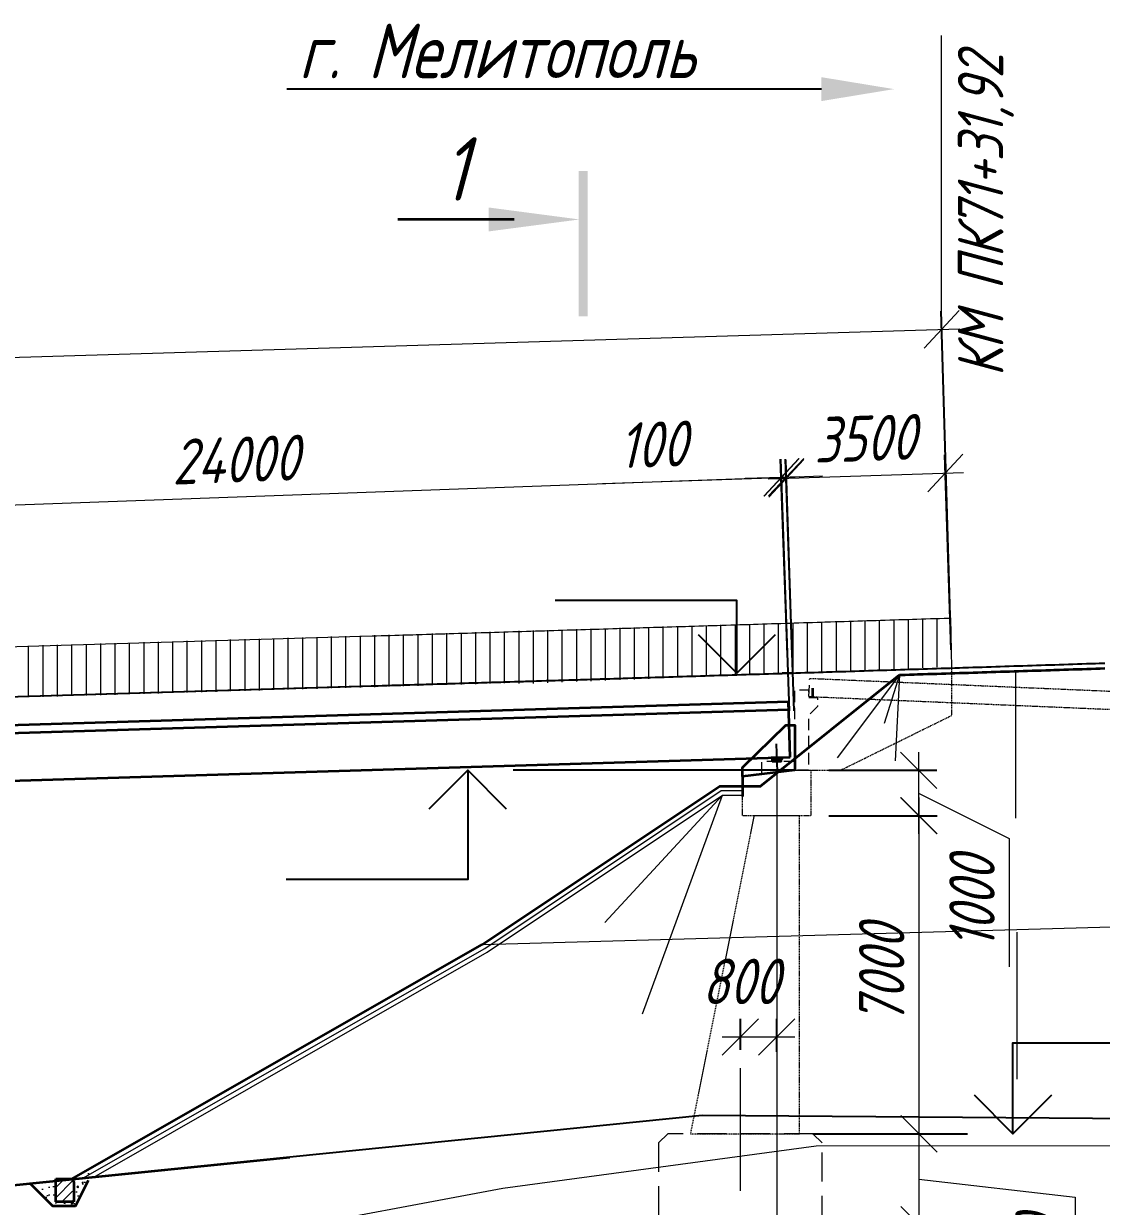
# Model space of a CAD drawing. Header units: millimetres. Extents: x 6546658 to 12951752, y -1354198 to 1102852.
# Drawn here: x 6909734 to 6933458, y 10844 to 36871 of the extents above; entities that cross this region are included whole.
import ezdxf
from ezdxf import colors
from ezdxf.entities.mleader import LeaderData, LeaderLine
from ezdxf.enums import TextEntityAlignment as Align
from ezdxf.math import Vec2, Vec3

# ---------------------------------------------------------------- set-up
doc = ezdxf.new("R2018")
doc.units = ezdxf.units.MM
for name, pattern in [('DASHED', [0.75, 0.5, -0.25]), ('осевая', [50.8, 31.75, -6.35, 6.35, -6.35]), ('штриховая', [19.05, 12.7, -6.35])]:
    doc.linetypes.add(name, pattern=pattern)
doc.layers.get('Defpoints').update_dxf_attribs({"color": 254, "lineweight": 0})
for name, color, linetype, lineweight in [('04_Невидимые', 3, 'Continuous', 13), ('1-Бетон', 114, 'Continuous', 35), ('1-Примечания', 4, 'Continuous', 25), ('1-Размеры', 1, 'Continuous', 25), ('1-Текст_3', 250, 'Continuous', 25), ('1-Штриховка', 8, 'Continuous', 9), ('ИС 6. Штриховка', 8, 'Continuous', 5), ('ИС_TXT', 4, 'Continuous', 18), ('ИС_TXT_ЗГЛ', 1, 'Continuous', 35), ('ИС_АРМ', 1, 'Continuous', 35), ('ИС_МВН', 3, 'Continuous', 18), ('ИС_Невидимая', 4, 'штриховая', 18), ('ИС_Основная', 7, 'Continuous', 35), ('ИС_Ось', 1, 'осевая', 18), ('ИС_ПС_Med', 7, 'Continuous', 35), ('ИС_Размер', 3, 'Continuous', 18), ('ИС_Тонкая', 3, 'Continuous', 18)]:
    doc.layers.add(name, color=color, linetype=linetype, lineweight=lineweight)
doc.layers.add('Красный профиль', color=1, linetype='Continuous')
doc.layers.add('Черный профиль', color=3, linetype='Continuous')
doc.styles.add('0', font='isocpeur.ttf', dxfattribs={"width": 0.8, "oblique": 15})
doc.styles.add('ISOCPEUR', font='isocpeur.ttf', dxfattribs={"width": 0.8, "oblique": 15})
doc.styles.get("Standard").update_dxf_attribs({"font": 'arial.ttf'})
doc.dimstyles.new('М400нов', dxfattribs={"dimscale": 400, "dimtxt": 2.5, "dimasz": 2, "dimexe": 1, "dimexo": 1, "dimgap": 0.8, "dimtad": 1, "dimdec": 0, "dimzin": 0, "dimdsep": 46, "dimtxsty": '0', "dimblk": 'OBLIQUE', "dimcen": 0.09, "dimdle": 1, "dimclrd": 256, "dimclre": 256, "dimclrt": 256, "dimadec": 4, "dimazin": 0, "dimtfac": 1, "dimtdec": 0, "dimtmove": 1, "dimatfit": 2, "dimfxl": 1, "dimtolj": 1, "dimtzin": 0, "dimlwd": -1, "dimarcsym": 0})

# ---------------------------------------------------------------- blocks, each defined once
blk = doc.blocks.new('_Oblique')
at = {"color": 0, "linetype": 'ByBlock', "lineweight": -2}
blk.add_line((-0.5, -0.5), (0.5, 0.5), dxfattribs=at)
blk = doc.blocks.new('*D300')
at = {"layer": 'Defpoints', "color": 0, "linetype": 'Continuous', "transparency": 16777216}
for p in [(6929942, 30143), (6930166, 22692), (6775855, 18046)]:
    blk.add_point(p, dxfattribs=at)
at = {"layer": 'ИС_Размер', "lineweight": -2, "transparency": 16777216}
for p, q in [((6930154, 23092), (6929930, 30543)), ((6775843, 18446), (6775619, 25898))]:
    blk.add_line(p, q, dxfattribs=at)
at = {"layer": 'ИС_Размер', "transparency": 16777216}
blk.add_line((6775231, 25486), (6930342, 30155), dxfattribs=at)
at = {"layer": 'ИС_Размер', "linetype": 'Continuous', "transparency": 16777216, "xscale": 800, "yscale": 800, "zscale": 800}
for p, rotation in [((6929942, 30143), 1.724269677828699), ((6775631, 25498), 181.7242696778287)]:
    blk.add_blockref('_Oblique', p, dxfattribs=dict(at, rotation=rotation))
at = {"layer": 'ИС_Размер', "linetype": 'Continuous', "transparency": 16777216, "insert": (6852762, 28640), "char_height": 1000, "attachment_point": 5, "rotation": 1.7243, "style": '0'}
blk.add_mtext('\\A1;154400', dxfattribs=at)
blk = doc.blocks.new('*U15')
blk.add_lwpolyline([(0, 0), (0, 200)])
at = {"layer": 'Defpoints'}
for points in [[(-9, 0), (-9, 200)], [(-8, 0), (-8, 200)], [(8, 0), (8, 200)], [(9, 0), (9, 200)]]:
    blk.add_lwpolyline(points, dxfattribs=at)
blk = doc.blocks.new('б24 1.23')
at = {"layer": '1-Бетон', "linetype": 'Continuous'}
for points in [[(0, 0), (6, 1230)], [(5, 1050), (24005, 940)], [(6, 1230), (24005, 1120)], [(24000, -110), (24005, 1120)], [(0, 0), (24000, -110)]]:
    blk.add_lwpolyline(points, dxfattribs=at)
at = {"layer": 'Красный профиль', "linetype": 'Continuous'}
for points in [[(301, 306), (299, -309)], [(23701, 199), (23698, -416)]]:
    blk.add_lwpolyline(points, dxfattribs=at)
blk = doc.blocks.new('*D305')
at = {"layer": 'Defpoints', "color": 0, "linetype": 'Continuous', "transparency": 16777216}
for p in [(6926411, 26888), (6926566, 22574), (6902582, 21710)]:
    blk.add_point(p, dxfattribs=at)
at = {"layer": 'ИС_Размер', "lineweight": -2, "transparency": 16777216}
for p, q in [((6926552, 22974), (6926396, 27288)), ((6902567, 22110), (6902412, 26423))]:
    blk.add_line(p, q, dxfattribs=at)
at = {"layer": 'ИС_Размер', "transparency": 16777216}
blk.add_line((6902026, 26009), (6926810, 26902), dxfattribs=at)
at = {"layer": 'ИС_Размер', "linetype": 'Continuous', "transparency": 16777216, "xscale": 800, "yscale": 800, "zscale": 800}
for p, rotation in [((6926411, 26888), 2.064041569416751), ((6902426, 26024), 182.0640415694167)]:
    blk.add_blockref('_Oblique', p, dxfattribs=dict(at, rotation=rotation))
at = {"layer": 'ИС_Размер', "linetype": 'Continuous', "transparency": 16777216, "insert": (6914389, 27275), "char_height": 1000, "attachment_point": 5, "rotation": 2.064, "style": '0'}
blk.add_mtext('\\A1;24000', dxfattribs=at)
blk = doc.blocks.new('*D313')
at = {"layer": 'Defpoints', "color": 0, "linetype": 'Continuous', "transparency": 16777216}
for p in [(6926519, 26890), (6926610, 21345), (6926710, 21349)]:
    blk.add_point(p, dxfattribs=at)
at = {"layer": 'ИС_Размер', "lineweight": -2, "transparency": 16777216}
for p, q in [((6926596, 21745), (6926405, 27286)), ((6926697, 21749), (6926505, 27290))]:
    blk.add_line(p, q, dxfattribs=at)
at = {"layer": 'ИС_Размер', "transparency": 16777216}
for p, q in [((6922473, 26750), (6926419, 26886)), ((6926419, 26886), (6925619, 26859)), ((6926419, 26886), (6926519, 26890)), ((6926419, 26886), (6926519, 26890)), ((6926519, 26890), (6927318, 26917))]:
    blk.add_line(p, q, dxfattribs=at)
at = {"layer": 'ИС_Размер', "linetype": 'Continuous', "transparency": 16777216, "xscale": 800, "yscale": 800, "zscale": 800}
for p, rotation in [((6926419, 26886), 1.981356038517337), ((6926519, 26890), 181.9813560385173)]:
    blk.add_blockref('_Oblique', p, dxfattribs=dict(at, rotation=rotation))
at = {"layer": 'ИС_Размер', "linetype": 'Continuous', "transparency": 16777216, "insert": (6923578, 27609), "char_height": 1000, "attachment_point": 5, "rotation": 1.9814, "style": '0'}
blk.add_mtext('\\A1;100', dxfattribs=at)
blk = doc.blocks.new('*D314')
at = {"layer": 'Defpoints', "color": 0, "linetype": 'Continuous', "transparency": 16777216}
for p in [(6930023, 26983), (6930166, 22692), (6926668, 22575)]:
    blk.add_point(p, dxfattribs=at)
at = {"layer": 'ИС_Размер', "lineweight": -2, "transparency": 16777216}
for p, q in [((6930153, 23092), (6930009, 27382)), ((6926655, 22975), (6926511, 27265))]:
    blk.add_line(p, q, dxfattribs=at)
at = {"layer": 'ИС_Размер', "transparency": 16777216}
blk.add_line((6926125, 26852), (6930423, 26996), dxfattribs=at)
at = {"layer": 'ИС_Размер', "linetype": 'Continuous', "transparency": 16777216, "xscale": 800, "yscale": 800, "zscale": 800}
for p, rotation in [((6930023, 26983), 1.913654337365663), ((6926525, 26866), 181.9136543373657)]:
    blk.add_blockref('_Oblique', p, dxfattribs=dict(at, rotation=rotation))
at = {"layer": 'ИС_Размер', "linetype": 'Continuous', "transparency": 16777216, "insert": (6928246, 27744), "char_height": 1000, "attachment_point": 5, "rotation": 1.9137, "style": '0'}
blk.add_mtext('\\A1;3500', dxfattribs=at)
blk = doc.blocks.new('*D321')
at = {"layer": 'Defpoints', "color": 0, "linetype": 'Continuous', "transparency": 16777216}
for p in [(6927061, 19440), (6927110, 12440), (6929442, 12440)]:
    blk.add_point(p, dxfattribs=at)
at = {"layer": 'ИС_Размер', "transparency": 16777216}
blk.add_line((6929442, 19840), (6929442, 12040), dxfattribs=at)
at = {"layer": 'ИС_Размер', "lineweight": -2, "transparency": 16777216}
for p, q in [((6927461, 19440), (6929842, 19440)), ((6927510, 12440), (6929842, 12440))]:
    blk.add_line(p, q, dxfattribs=at)
at = {"layer": 'ИС_Размер', "linetype": 'Continuous', "transparency": 16777216, "xscale": 800, "yscale": 800, "zscale": 800}
for p, rotation in [((6929442, 19440), 90), ((6929442, 12440), 270)]:
    blk.add_blockref('_Oblique', p, dxfattribs=dict(at, rotation=rotation))
at = {"layer": 'ИС_Размер', "linetype": 'Continuous', "transparency": 16777216, "insert": (6928622, 15940), "char_height": 1000, "attachment_point": 5, "rotation": 90, "style": '0'}
blk.add_mtext('\\A1;7000', dxfattribs=at)
blk = doc.blocks.new('*D322')
at = {"layer": 'Defpoints', "color": 0, "linetype": 'Continuous', "transparency": 16777216}
for p in [(6927110, 12440), (6927310, 10440), (6929442, 10440)]:
    blk.add_point(p, dxfattribs=at)
at = {"layer": 'ИС_Размер', "transparency": 16777216}
for p, q in [((6929442, 12840), (6929442, 10040)), ((6929442, 11440), (6932879, 11046)), ((6932879, 11046), (6932879, 8058))]:
    blk.add_line(p, q, dxfattribs=at)
at = {"layer": 'ИС_Размер', "lineweight": -2, "transparency": 16777216}
for p, q in [((6927510, 12440), (6929842, 12440)), ((6927710, 10440), (6929842, 10440))]:
    blk.add_line(p, q, dxfattribs=at)
at = {"layer": 'ИС_Размер', "linetype": 'Continuous', "transparency": 16777216, "xscale": 800, "yscale": 800, "zscale": 800}
for p, rotation in [((6929442, 12440), 90), ((6929442, 10440), 270)]:
    blk.add_blockref('_Oblique', p, dxfattribs=dict(at, rotation=rotation))
at = {"layer": 'ИС_Размер', "linetype": 'Continuous', "transparency": 16777216, "insert": (6932059, 9552), "char_height": 1000, "attachment_point": 5, "rotation": 90, "style": '0'}
blk.add_mtext('\\A1;2000', dxfattribs=at)
blk = doc.blocks.new('*D323')
at = {"layer": 'Defpoints', "color": 0, "linetype": 'Continuous', "transparency": 16777216}
for p in [(6926311, 14574), (6925511, 13887), (6926311, 13845)]:
    blk.add_point(p, dxfattribs=at)
at = {"layer": 'ИС_Размер', "lineweight": -2, "transparency": 16777216}
for p, q in [((6925511, 14287), (6925511, 14974)), ((6926311, 14245), (6926311, 14974))]:
    blk.add_line(p, q, dxfattribs=at)
at = {"layer": 'ИС_Размер', "transparency": 16777216}
blk.add_line((6925111, 14574), (6926711, 14574), dxfattribs=at)
at = {"layer": 'ИС_Размер', "linetype": 'Continuous', "transparency": 16777216, "xscale": 800, "yscale": 800, "zscale": 800, "rotation": 180}
blk.add_blockref('_Oblique', (6925511, 14574), dxfattribs=at)
at = {"layer": 'ИС_Размер', "linetype": 'Continuous', "transparency": 16777216, "xscale": 800, "yscale": 800, "zscale": 800}
blk.add_blockref('_Oblique', (6926311, 14574), dxfattribs=at)
at = {"layer": 'ИС_Размер', "linetype": 'Continuous', "transparency": 16777216, "insert": (6925511, 15794), "char_height": 1000, "attachment_point": 5, "style": '0'}
blk.add_mtext('\\A1;800', dxfattribs=at)
blk = doc.blocks.new('*U219')
at = {"layer": '1-Примечания', "linetype": 'Continuous'}
blk.add_line((0, 0), (8.5, 0), dxfattribs=at)
for points in [[(11, 0), (11, 5), (21, 5)], [(13.121, 2.121), (11, 0), (8.879, 2.121)]]:
    blk.add_lwpolyline(points, dxfattribs=at)
at = {"layer": '1-Текст_3', "lineweight": 30, "oblique": 15, "width": 0.8, "flags": 104}
blk.add_attdef('ВЫСОТА', text='', height=3, dxfattribs=at).set_placement((-0.756, 10.167), align=Align.MIDDLE_CENTER)
at = {"layer": '1-Текст_3', "lineweight": 30, "width": 0.8, "flags": 104}
blk.add_attdef('ПРИМЕЧАНИЕ', text='', height=3, dxfattribs=at).set_placement((16, 4.25), align=Align.TOP_CENTER)
blk = doc.blocks.new('*U208')
at = {"layer": '1-Примечания', "linetype": 'Continuous'}
blk.add_line((0, 0), (0.5, 0), dxfattribs=at)
for points in [[(3, 0), (3, 4), (13, 4)], [(5.121, 2.121), (3, 0), (0.879, 2.121)]]:
    blk.add_lwpolyline(points, dxfattribs=at)
at = {"layer": '1-Текст_3', "lineweight": 30, "oblique": 15, "width": 0.8, "flags": 104}
blk.add_attdef('ВЫСОТА', text='', height=3, dxfattribs=at).set_placement((-8.756, 9.167), align=Align.MIDDLE_CENTER)
at = {"layer": '1-Текст_3', "lineweight": 30, "width": 0.8, "flags": 104}
blk.add_attdef('ПРИМЕЧАНИЕ', text='', height=3, dxfattribs=at).set_placement((8, 3.25), align=Align.TOP_CENTER)
blk = doc.blocks.new('*U206')
at = {"layer": '1-Примечания', "linetype": 'Continuous'}
blk.add_line((0, 0), (-15.5, 0), dxfattribs=at)
for points in [[(-18, 0), (-18, -6), (-28, -6)], [(-20.121, -2.121), (-18, 0), (-15.879, -2.121)]]:
    blk.add_lwpolyline(points, dxfattribs=at)
at = {"layer": '1-Текст_3', "lineweight": 30, "oblique": 15, "width": 0.8, "flags": 104}
blk.add_attdef('ВЫСОТА', text='', height=3, dxfattribs=at).set_placement((-6.244, -0.833), align=Align.MIDDLE_CENTER)
at = {"layer": '1-Текст_3', "lineweight": 30, "width": 0.8, "flags": 104}
blk.add_attdef('ПРИМЕЧАНИЕ', text='', height=3, dxfattribs=at).set_placement((-23, -6.75), align=Align.TOP_CENTER)
blk = doc.blocks.new('*D360')
at = {"layer": 'Defpoints', "color": 0, "linetype": 'Continuous', "transparency": 16777216}
for p in [(6927060, 20440), (6927060, 19440), (6929436, 19440)]:
    blk.add_point(p, dxfattribs=at)
at = {"layer": 'ИС_Размер', "transparency": 16777216}
for p, q in [((6929436, 20840), (6929436, 19040)), ((6929436, 19940), (6931430, 18940)), ((6931430, 18940), (6931430, 16112))]:
    blk.add_line(p, q, dxfattribs=at)
at = {"layer": 'ИС_Размер', "lineweight": -2, "transparency": 16777216}
for p, q in [((6927460, 20440), (6929836, 20440)), ((6927460, 19440), (6929836, 19440))]:
    blk.add_line(p, q, dxfattribs=at)
at = {"layer": 'ИС_Размер', "linetype": 'Continuous', "transparency": 16777216, "xscale": 800, "yscale": 800, "zscale": 800}
for p, rotation in [((6929436, 20440), 90), ((6929436, 19440), 270)]:
    blk.add_blockref('_Oblique', p, dxfattribs=dict(at, rotation=rotation))
at = {"layer": 'ИС_Размер', "linetype": 'Continuous', "transparency": 16777216, "insert": (6930610, 17526), "char_height": 1000, "attachment_point": 5, "rotation": 90, "style": '0'}
blk.add_mtext('\\A1;1000', dxfattribs=at)
blk = doc.blocks.new('*U205')
blk.add_line((-3.8, 74.628), (-10.2, 74.628))
for points in [[(0.25, 77.294), (-0.25, 77.294), (0.25, 69.294), (-0.25, 69.294)], [(-5.2, 75.286), (-0.2, 74.628), (-5.2, 74.628), (-5.2, 73.97)]]:
    blk.add_solid(points)
at = {"style": '0', "oblique": 15, "width": 0.8}
for tag, p in [('ВЕРХ', (-7.064, 77.405)), ('НИЗ', (-6.996, -43.546))]:
    blk.add_attdef(tag, text='', height=3.5, dxfattribs=at).set_placement(p, align=Align.MIDDLE_CENTER)
blk = doc.blocks.new('*D331')
at = {"layer": 'Defpoints', "color": 0, "linetype": 'Continuous', "transparency": 16777216}
for p in [(6924210, 10940), (6926812, 10940), (6924210, 7779)]:
    blk.add_point(p, dxfattribs=at)
at = {"layer": 'ИС_Размер', "lineweight": -2, "transparency": 16777216}
for p, q in [((6924210, 10540), (6924210, 7379)), ((6926812, 10540), (6926812, 7379))]:
    blk.add_line(p, q, dxfattribs=at)
at = {"layer": 'ИС_Размер', "transparency": 16777216}
blk.add_line((6927212, 7779), (6923810, 7779), dxfattribs=at)
at = {"layer": 'ИС_Размер', "linetype": 'Continuous', "transparency": 16777216, "xscale": 800, "yscale": 800, "zscale": 800, "rotation": 180}
blk.add_blockref('_Oblique', (6924210, 7779), dxfattribs=at)
at = {"layer": 'ИС_Размер', "linetype": 'Continuous', "transparency": 16777216, "xscale": 800, "yscale": 800, "zscale": 800}
blk.add_blockref('_Oblique', (6926812, 7779), dxfattribs=at)
at = {"layer": 'ИС_Размер', "linetype": 'Continuous', "transparency": 16777216, "insert": (6925511, 8599), "char_height": 1000, "attachment_point": 5, "style": '0'}
blk.add_mtext('\\A1;2х1300', dxfattribs=at)
blk = doc.blocks.new('*D365')
at = {"layer": 'Defpoints', "color": 0, "linetype": 'Continuous', "transparency": 16777216}
for p in [(6924210, 10940), (6923711, 10440), (6923711, 7780)]:
    blk.add_point(p, dxfattribs=at)
at = {"layer": 'ИС_Размер', "lineweight": -2, "transparency": 16777216}
for p, q in [((6924210, 10540), (6924210, 7380)), ((6923711, 10040), (6923711, 7380))]:
    blk.add_line(p, q, dxfattribs=at)
at = {"layer": 'ИС_Размер', "transparency": 16777216}
for p, q in [((6919581, 7780), (6923711, 7780)), ((6923711, 7780), (6922911, 7780)), ((6924210, 7780), (6923711, 7780)), ((6924210, 7780), (6923711, 7780)), ((6924210, 7780), (6925010, 7780))]:
    blk.add_line(p, q, dxfattribs=at)
at = {"layer": 'ИС_Размер', "linetype": 'Continuous', "transparency": 16777216, "xscale": 800, "yscale": 800, "zscale": 800}
blk.add_blockref('_Oblique', (6923711, 7780), dxfattribs=at)
at = {"layer": 'ИС_Размер', "linetype": 'Continuous', "transparency": 16777216, "xscale": 800, "yscale": 800, "zscale": 800, "rotation": 180}
blk.add_blockref('_Oblique', (6924210, 7780), dxfattribs=at)
at = {"layer": 'ИС_Размер', "linetype": 'Continuous', "transparency": 16777216, "insert": (6920795, 8600), "char_height": 1000, "attachment_point": 5, "style": '0'}
blk.add_mtext('\\A1;500', dxfattribs=at)
blk = doc.blocks.new('кун')
at = {"linetype": 'Continuous'}
for p, q in [((8113, 2457), (26262, 4300)), ((26262, 4300), (44410, 4163)), ((28773, 3624), (43861, 3648)), ((21871, 2691), (28773, 3624)), ((1500, -1100), (21871, 2691))]:
    blk.add_line(p, q, dxfattribs=at)
blk = doc.blocks.new('*U233')
at = {"layer": '1-Примечания', "linetype": 'Continuous'}
blk.add_line((0, 0), (-2.5, 0), dxfattribs=at)
for points in [[(0, 0), (0, 6), (10, 6)], [(2.121, 2.121), (0, 0), (-2.121, 2.121)]]:
    blk.add_lwpolyline(points, dxfattribs=at)
at = {"layer": '1-Текст_3', "lineweight": 30, "oblique": 15, "width": 0.8, "flags": 104}
blk.add_attdef('ВЫСОТА', text='', height=3, dxfattribs=at).set_placement((-11.756, 11.167), align=Align.MIDDLE_CENTER)
at = {"layer": '1-Текст_3', "lineweight": 30, "width": 0.8, "flags": 104}
blk.add_attdef('ПРИМЕЧАНИЕ', text='', height=3, dxfattribs=at).set_placement((5, 5.25), align=Align.TOP_CENTER)

msp = doc.modelspace()

# ---------------------------------------------------------------- hatches: boundary and pattern name
at = {"layer": '1-Штриховка'}
h = msp.add_hatch(dxfattribs=at)
h.set_pattern_fill('AR-CONC', color=256, scale=2, style=0)
h.set_pattern_definition([(50, (6873102.57, -63625.98), (364.3693, -31.8782), [38.1, -419.1]), (355, (6873102.57, -63626), (-70.4857, 382.1133), [30.48, -335.28]), (100.451, (6873132.94, -63628.64), (293.885, 350.2334), [32.38, -356.18]), (46.1842, (6873102.57, -63524.4), (542.158, -84.0847), [57.15, -628.65]), (96.6356, (6873147.75, -63531.4), (474.8085, 494.851), [48.57, -534.27]), (351.184, (6873102.6, -63524.4), (474.8092, 494.8502), [45.72, -502.92]), (21, (6873153.37, -63549.78), (303.2298, -204.531), [38.1, -419.1]), (326, (6873153.37, -63549.8), (123.604, 368.376), [30.48, -335.28]), (71.4514, (6873178.64, -63566.83), (426.833, 163.8457), [32.38, -356.18]), (37.5, (6873102.57, -63625.98), (6.1772, 169.11008), [0, -331.216, 0, -340.36, 0, -336.55]), (7.5, (6873102.57, -63625.98), (133.63933, 200.36115), [0, -194.056, 0, -323.596, 0, -128.27]), (327.5, (6872989.29, -63625.98), (271.1812, -11.45749), [0, -127, 0, -396.24, 0, -525.78]), (317.5, (6872938.5, -63625.98), (296.25836, 50.853), [0, -165.1, 0, -263.144, 0, -373.38])])
h.paths.add_polyline_path([(6910874.5, 11490.4), (6910800, 11446.6), (6910490.8, 11446.6)], flags=17)
h.paths.add_polyline_path([(6910440.5, 11326.8), (6910033.1, 11191), (6910375.4, 10848.8), (6910875.4, 10848.8), (6911264.6, 11627.1), (6910840.5, 11377.7), (6910840.5, 10946.6), (6910440.5, 10946.6)])
at = {"layer": 'ИС 6. Штриховка'}
h = msp.add_hatch(dxfattribs=at)
h.set_pattern_fill('ANSI35', color=256, scale=50)
h.set_pattern_definition([(45, (6317215.62, -210856.86), (-224.5064, 224.5064), []), (45, (6317440.13, -210856.86), (-224.5064, 224.5064), [396.875, -79.375, 0, -79.375])])
h.paths.add_polyline_path([(6910440.5, 11446.6), (6910800, 11446.6), (6910840.5, 11377.7), (6910840.5, 10946.6), (6910440.5, 10946.6)])
at = {"layer": 'ИС_Тонкая'}
h = msp.add_hatch(dxfattribs=at)
h.set_pattern_fill('ANSI31', color=256, scale=100, angle=45)
h.set_pattern_definition([(90, (-4328068.45, 93533.4), (-317.5, 0), [])])
h.paths.add_polyline_path([(6920579.3, 22365.3), (6920680, 22342.3), (6920780, 22346.3), (6920879.9, 22350.3), (6920979.9, 22354.2), (6921079.8, 22358.2), (6921179.8, 22362.2), (6921279.7, 22366.1), (6921379.7, 22370.1), (6921479.6, 22374.1), (6921579.6, 22378.1), (6921679.5, 22382), (6921779.4, 22386), (6921879.4, 22390), (6921979.3, 22393.9), (6922079.3, 22397.9), (6922179.2, 22401.9), (6922279.2, 22405.9), (6922379.1, 22409.8), (6922479.1, 22413.8), (6922579, 22417.8), (6922679, 22421.8), (6922778.9, 22425.7), (6922878.9, 22429.7), (6922978.8, 22433.7), (6923078.8, 22437.7), (6923178.7, 22441.7), (6923278.7, 22445.6), (6923378.6, 22449.6), (6923478.6, 22453.6), (6923578.5, 22457.6), (6923678.5, 22461.6), (6923778.4, 22465.6), (6923878.4, 22469.5), (6923978.3, 22473.5), (6924078.3, 22477.5), (6924178.2, 22481.5), (6924278.2, 22485.5), (6924378.1, 22489.5), (6924478.1, 22493.5), (6924578, 22497.4), (6924678, 22501.4), (6924686.7, 22501.8), (6924777.9, 22505.4), (6924877.9, 22509.4), (6924977.8, 22513.4), (6925077.8, 22517.4), (6925177.7, 22521.4), (6925277.7, 22525.4), (6925377.6, 22529.4), (6925477.6, 22533.4), (6925577.5, 22537.4), (6925677.5, 22541.3), (6925777.4, 22545.3), (6925877.4, 22549.3), (6925977.3, 22553.3), (6926077.3, 22557.3), (6926177.2, 22561.3), (6926277.2, 22565.3), (6926377.1, 22569.3), (6926477.1, 22573.3), (6926577, 22577.3), (6926677, 22581.3), (6926776.9, 22585.3), (6926876.9, 22589.3), (6926976.8, 22593.3), (6927076.7, 22597.3), (6927176.7, 22601.3), (6927276.6, 22605.3), (6927376.6, 22609.3), (6927476.5, 22613.4), (6927576.5, 22617.4), (6927676.4, 22621.4), (6927776.4, 22625.4), (6927876.3, 22629.4), (6927976.3, 22633.4), (6928076.2, 22637.4), (6928176.2, 22641.4), (6928276.1, 22645.4), (6928376.1, 22649.4), (6928476, 22653.4), (6928576, 22657.4), (6928675.9, 22661.5), (6928775.9, 22665.5), (6928875.8, 22669.5), (6928975.8, 22673.5), (6929075.7, 22677.5), (6929175.7, 22681.5), (6929275.6, 22685.5), (6929375.6, 22689.6), (6929475.5, 22693.6), (6929575.5, 22697.6), (6929675.4, 22701.6), (6929775.4, 22705.6), (6929875.3, 22709.7), (6929975.3, 22713.7), (6930149.9, 22691.2), (6930166, 22691.7), (6930165, 22749.9), (6930161.3, 22970), (6930147.2, 23791.7), (6775822, 19150), (6775854.2, 18077.4)])

# ---------------------------------------------------------------- linework, layer by layer
at = {"color": 1}
msp.add_lwpolyline([(6902568.7, 21851.9), (6926607.7, 22579.2)], dxfattribs=at)
at = {"layer": '04_Невидимые', "color": 4, "linetype": 'DASHED', "ltscale": 50, "flags": 128}
for points in [[(6926710.5, 20439.9), (6927710.5, 20439.9), (6930166.1, 21649.2), (6930166.1, 22691.7)], [(6927037.5, 22463.2), (6935020.5, 22123.9)], [(6927020.5, 22063.6), (6935003.5, 21724.3)], [(6925810.6, 19435.3), (6924410.9, 12439.9), (6926810.9, 12439.9), (6926810.4, 19439.9), (6925810.6, 19439.9)]]:
    msp.add_lwpolyline(points, dxfattribs=at)
at = {"layer": '04_Невидимые', "color": 4, "linetype": 'DASHED', "ltscale": 500, "flags": 128}
msp.add_lwpolyline([(6927020.5, 22062.7), (6927037.5, 22463.2)], dxfattribs=at)
for points in [[(6926710.5, 20439.9), (6926710.5, 22214), (6927009.9, 22214), (6927009.9, 22045.5), (6927210.5, 22045.5), (6927210.5, 21845.5), (6927010.5, 21645.5), (6927010.5, 20439.9)], [(6926710.5, 20439.9), (6925984.1, 20353.7), (6925984.1, 20639.9), (6926710.5, 20639.9)]]:
    msp.add_lwpolyline(points, close=True, dxfattribs=at)
at = {"layer": '04_Невидимые', "color": 4, "linetype": 'DASHED', "ltscale": 50, "flags": 128}
msp.add_lwpolyline([(6925560.8, 20303.5), (6926710.5, 20439.9), (6927059.9, 20439.9), (6927059.9, 19439.9), (6925560.8, 19439.9)], close=True, dxfattribs=at)
at = {"layer": '1-Бетон'}
for points in [[(6926190.3, 20691.9), (6926430.3, 20691.9), (6926430.3, 20711.9), (6926190.3, 20711.9)], [(6926210.2, 20639.9), (6926410.2, 20639.9), (6926410.2, 20691.9), (6926210.2, 20691.9)]]:
    msp.add_lwpolyline(points, close=True, dxfattribs=at)
msp.add_lwpolyline([(6906521.9, 11006.8), (6906521.9, 11006.8), (6915596.1, 11928.5)], dxfattribs=at)
at = {"layer": 'ИС_Невидимая', "ltscale": 50}
msp.add_lwpolyline([(6923710.9, 10440), (6927310.1, 10439.8), (6927310.1, 12239.8), (6927110.1, 12439.9), (6923910.9, 12439.9), (6923710.9, 12239.9), (6923710.9, 10440)], dxfattribs=at)
at = {"layer": 'ИС_Основная'}
for p, q in [((6925955.9, 20091.4), (6929016.8, 22540.1)), ((6925560.8, 20298.9), (6925560.8, 19863.8))]:
    msp.add_line(p, q, dxfattribs=at)
at = {"layer": 'ИС_Основная', "flags": 128}
msp.add_lwpolyline([(6929016.8, 22540.1), (6929036.3, 22540.8), (6929136.3, 22543.9), (6929236.3, 22547.1), (6929336.2, 22550.3), (6929412.3, 22552.7), (6929436.2, 22553.4), (6929536.2, 22556.6), (6929636.1, 22559.8), (6929736.1, 22563), (6929836.1, 22566.2), (6929936, 22569.3), (6930036, 22572.5), (6930136, 22575.7), (6930235.9, 22578.9), (6930335.9, 22582.1), (6930412.3, 22584.5), (6930435.9, 22585.3), (6930535.8, 22588.5), (6930635.8, 22591.7), (6930735.8, 22594.9), (6930835.7, 22598), (6930935.7, 22601.2), (6931035.7, 22604.4), (6931135.6, 22607.6), (6931235.6, 22610.8), (6931335.6, 22614), (6931412.3, 22616.5), (6931435.5, 22617.3), (6931535.5, 22620.5), (6931635.5, 22623.7), (6931735.4, 22626.9), (6931835.4, 22630.1), (6931935.4, 22633.3), (6932035.3, 22636.5), (6932135.3, 22639.7), (6932235.3, 22642.9), (6932335.3, 22646.2), (6932412.3, 22648.6), (6932435.2, 22649.4), (6932535.2, 22652.6), (6932635.2, 22655.8), (6932735.1, 22659), (6932835.1, 22662.3), (6932935.1, 22665.5), (6933035, 22668.7), (6933135, 22672), (6933235, 22675.2), (6933334.9, 22678.4), (6933412.3, 22680.9), (6933434.9, 22681.6), (6933534.9, 22684.9)], dxfattribs=at)
at = {"layer": 'ИС_Основная'}
msp.add_lwpolyline([(6926710.5, 20439.9), (6925561.1, 20303.5), (6925560.9, 20498.9), (6926510.4, 21435.3), (6926710.4, 21435.3)], close=True, dxfattribs=at)
msp.add_lwpolyline([(6910788.8, 11440.2), (6919829.9, 16606.6), (6925060.8, 20093.8), (6925959, 20093.8)], dxfattribs=at)
at = {"layer": 'ИС_Ось'}
msp.add_lwpolyline([(6926310.5, 20804.9), (6926310.5, 20599.7)], dxfattribs=at)
at = {"layer": 'ИС_Ось', "ltscale": 500}
for points in [[(6926310.8, 20346.9), (6926310.5, -8170.3)], [(6925511, 11182.6), (6925511, 13887.1)]]:
    msp.add_lwpolyline(points, dxfattribs=at)
at = {"layer": 'ИС_ПС_Med'}
for p, q in [((6909876.6, 11347.6), (6910375.4, 10848.8)), ((6910440.5, 11446.6), (6910800, 11446.6)), ((6910440.5, 10946.6), (6910440.5, 11446.6)), ((6910800, 11446.6), (6910840.5, 11377.7)), ((6910840.5, 11377.7), (6910840.5, 10946.6)), ((6910875.4, 10848.8), (6911161.7, 11421.4)), ((6910840.5, 10946.6), (6910440.5, 10946.6)), ((6910875.4, 10848.8), (6910375.4, 10848.8))]:
    msp.add_line(p, q, dxfattribs=at)
at = {"layer": 'ИС_Тонкая'}
for p, q in [((6929941.8, 30143.3), (6929941.8, 36610)), ((6929016.8, 22540.1), (6927641.2, 20713.7)), ((6929016.8, 22540.1), (6928676.2, 21467.4)), ((6929016.8, 22540.1), (6928919.9, 20651.5)), ((6925113.8, 19888.8), (6922528.6, 17088.2)), ((6925113.8, 19888.8), (6923350.7, 15072.4))]:
    msp.add_line(p, q, dxfattribs=at)
for points in [[(6775822, 19150), (6917403.7, 23397.4), (6917503.7, 23400.4), (6917603.6, 23403.4), (6917703.6, 23406.4), (6917803.5, 23409.4), (6917903.5, 23412.4), (6918003.4, 23415.4), (6918103.4, 23418.4), (6918203.3, 23421.5), (6918303.3, 23424.5), (6918375.5, 23426.6), (6918403.2, 23427.5), (6918503.2, 23430.5), (6918603.1, 23433.5), (6918703.1, 23436.5), (6918803, 23439.5), (6918903, 23442.6), (6919002.9, 23445.6), (6919102.9, 23448.6), (6919202.8, 23451.6), (6919302.8, 23454.7), (6919375.3, 23456.9), (6919402.7, 23457.7), (6919502.7, 23460.7), (6919602.6, 23463.7), (6919702.6, 23466.8), (6919802.5, 23469.8), (6919902.5, 23472.8), (6920002.4, 23475.9), (6920102.4, 23478.9), (6920202.3, 23482), (6920302.3, 23485), (6920375.1, 23487.2), (6920402.2, 23488), (6920502.2, 23491.1), (6920602.1, 23494.1), (6920702.1, 23497.2), (6920802, 23500.2), (6920902, 23503.3), (6921001.9, 23506.3), (6921101.9, 23509.4), (6921201.8, 23512.4), (6921301.8, 23515.5), (6921375, 23517.7), (6921401.7, 23518.5), (6921501.7, 23521.6), (6921601.6, 23524.7), (6921701.6, 23527.7), (6921801.5, 23530.8), (6921901.5, 23533.8), (6922001.4, 23536.9), (6922101.4, 23540), (6922201.3, 23543), (6922301.3, 23546.1), (6922374.8, 23548.4), (6922401.2, 23549.2), (6922501.2, 23552.3), (6922601.1, 23555.3), (6922701, 23558.4), (6922801, 23561.5), (6922900.9, 23564.6), (6923000.9, 23567.6), (6923100.8, 23570.7), (6923200.8, 23573.8), (6923300.7, 23576.9), (6923374.7, 23579.2), (6923400.7, 23580), (6923500.6, 23583.1), (6923600.6, 23586.2), (6923700.5, 23589.2), (6923800.5, 23592.3), (6923900.4, 23595.4), (6924000.4, 23598.5), (6924100.3, 23601.6), (6924200.3, 23604.7), (6924300.2, 23607.8), (6924374.5, 23610.1), (6924400.2, 23610.9), (6924500.1, 23614), (6924600.1, 23617.1), (6924700, 23620.2), (6924800, 23623.3), (6924899.9, 23626.4), (6924999.9, 23629.6), (6925099.8, 23632.7), (6925199.8, 23635.8), (6925299.7, 23638.9), (6925374.3, 23641.2), (6925399.7, 23642), (6925499.6, 23645.1), (6925599.6, 23648.2), (6925699.5, 23651.4), (6925799.5, 23654.5), (6925899.4, 23657.6), (6925999.4, 23660.7), (6926099.3, 23663.9), (6926199.3, 23667), (6926299.2, 23670.1), (6926374.2, 23672.5), (6926399.2, 23673.2), (6926499.1, 23676.4), (6926599.1, 23679.5), (6926699, 23682.6), (6926799, 23685.8), (6926898.9, 23688.9), (6926998.9, 23692.1), (6927098.8, 23695.2), (6927198.8, 23698.3), (6927298.7, 23701.5), (6927374, 23703.8), (6927398.7, 23704.6), (6927498.6, 23707.8), (6927598.6, 23710.9), (6927698.5, 23714.1), (6927798.5, 23717.2), (6927898.4, 23720.4), (6927998.4, 23723.5), (6928098.3, 23726.7), (6928198.3, 23729.8), (6928298.2, 23733), (6928373.9, 23735.4), (6928398.1, 23736.2), (6928498.1, 23739.3), (6928598, 23742.5), (6928698, 23745.6), (6928797.9, 23748.8), (6928897.9, 23752), (6928997.8, 23755.1), (6929097.8, 23758.3), (6929197.7, 23761.5), (6929297.7, 23764.7), (6929373.7, 23767.1), (6929397.6, 23767.8), (6929497.6, 23771), (6929597.5, 23774.2), (6929697.5, 23777.4), (6929797.4, 23780.5), (6929897.4, 23783.7), (6929997.3, 23786.9), (6930097.3, 23790.1), (6930147.3, 23791.7)], [(6930166.1, 22691.7), (6930147.3, 23791.7)], [(6931565.7, 22621.4), (6931565.7, 19389.7)], [(6911033.9, 11465.1), (6919882.5, 16521.5), (6925091.1, 19993.8), (6925560.8, 19993.8)], [(6911279, 11490), (6919935.1, 16436.4), (6925121.3, 19893.8), (6925560.8, 19893.8)], [(6919829.9, 16606.6), (6962188.4, 17792.2)], [(6931598.6, 16876.5), (6931598.6, 13644.8)]]:
    msp.add_lwpolyline(points, dxfattribs=at)
at = {"layer": 'Красный профиль', "linetype": 'Continuous', "flags": 128}
msp.add_lwpolyline([(6761841.5, 17630.1), (6917436.7, 22297.9), (6917536.7, 22300.9), (6917636.7, 22303.9), (6917736.6, 22306.9), (6917836.6, 22309.9), (6917936.5, 22312.9), (6918036.5, 22315.9), (6918136.5, 22318.9), (6918236.4, 22322), (6918336.4, 22325), (6918408.6, 22327.1), (6918436.4, 22328), (6918536.3, 22331), (6918636.3, 22334), (6918736.3, 22337), (6918836.2, 22340), (6918936.2, 22343.1), (6919036.2, 22346.1), (6919136.1, 22349.1), (6919236.1, 22352.1), (6919336.1, 22355.2), (6919408.6, 22357.4), (6919436, 22358.2), (6919536, 22361.2), (6919636, 22364.2), (6919735.9, 22367.3), (6919835.9, 22370.3), (6919935.9, 22373.3), (6920035.8, 22376.4), (6920135.8, 22379.4), (6920235.8, 22382.5), (6920335.7, 22385.5), (6920408.6, 22387.7), (6920435.7, 22388.5), (6920535.6, 22391.6), (6920635.6, 22394.6), (6920735.6, 22397.7), (6920835.5, 22400.7), (6920935.5, 22403.8), (6921035.5, 22406.8), (6921135.4, 22409.9), (6921235.4, 22412.9), (6921335.4, 22416), (6921408.6, 22418.2), (6921435.3, 22419), (6921535.3, 22422.1), (6921635.3, 22425.2), (6921735.2, 22428.2), (6921835.2, 22431.3), (6921935.2, 22434.4), (6922035.1, 22437.4), (6922135.1, 22440.5), (6922235.1, 22443.6), (6922335, 22446.6), (6922408.6, 22448.9), (6922435, 22449.7), (6922535, 22452.8), (6922634.9, 22455.8), (6922734.9, 22458.9), (6922834.8, 22462), (6922934.8, 22465.1), (6923034.8, 22468.2), (6923134.7, 22471.2), (6923234.7, 22474.3), (6923334.7, 22477.4), (6923408.6, 22479.7), (6923434.6, 22480.5), (6923534.6, 22483.6), (6923634.6, 22486.7), (6923734.5, 22489.8), (6923834.5, 22492.9), (6923934.5, 22496), (6924034.4, 22499.1), (6924134.4, 22502.1), (6924234.4, 22505.2), (6924334.3, 22508.3), (6924408.6, 22510.6), (6924434.3, 22511.4), (6924534.3, 22514.5), (6924634.2, 22517.7), (6924734.2, 22520.8), (6924834.2, 22523.9), (6924934.1, 22527), (6925034.1, 22530.1), (6925134.1, 22533.2), (6925234, 22536.3), (6925334, 22539.4), (6925408.6, 22541.8), (6925433.9, 22542.5), (6925533.9, 22545.7), (6925633.9, 22548.8), (6925733.8, 22551.9), (6925833.8, 22555), (6925933.8, 22558.1), (6926033.7, 22561.3), (6926133.7, 22564.4), (6926233.7, 22567.5), (6926333.6, 22570.7), (6926408.6, 22573), (6926433.6, 22573.8), (6926533.6, 22576.9), (6926633.5, 22580), (6926733.5, 22583.2), (6926833.5, 22586.3), (6926933.4, 22589.5), (6927033.4, 22592.6), (6927133.4, 22595.7), (6927233.3, 22598.9), (6927333.3, 22602), (6927408.6, 22604.4), (6927433.3, 22605.2), (6927533.2, 22608.3), (6927633.2, 22611.5), (6927733.1, 22614.6), (6927833.1, 22617.8), (6927933.1, 22620.9), (6928033, 22624.1), (6928133, 22627.2), (6928233, 22630.4), (6928332.9, 22633.5), (6928408.6, 22635.9), (6928432.9, 22636.7), (6928532.9, 22639.9), (6928632.8, 22643), (6928732.8, 22646.2), (6928832.8, 22649.4), (6928932.7, 22652.5), (6929032.7, 22655.7), (6929132.7, 22658.9), (6929232.6, 22662), (6929332.6, 22665.2), (6929408.6, 22667.6), (6929432.6, 22668.4), (6929532.5, 22671.6), (6929632.5, 22674.7), (6929732.5, 22677.9), (6929832.4, 22681.1), (6929932.4, 22684.3), (6930032.3, 22687.5), (6930132.3, 22690.7), (6930232.3, 22693.8), (6930332.2, 22697), (6930408.6, 22699.5), (6930432.2, 22700.2), (6930532.2, 22703.4), (6930632.1, 22706.6), (6930732.1, 22709.8), (6930832.1, 22713), (6930932, 22716.2), (6931032, 22719.4), (6931132, 22722.6), (6931231.9, 22725.8), (6931331.9, 22729), (6931408.6, 22731.4), (6931431.9, 22732.2), (6931531.8, 22735.4), (6931631.8, 22738.6), (6931731.8, 22741.8), (6931831.7, 22745), (6931931.7, 22748.2), (6932031.7, 22751.5), (6932131.6, 22754.7), (6932231.6, 22757.9), (6932331.6, 22761.1), (6932408.6, 22763.6), (6932431.5, 22764.3), (6932531.5, 22767.5), (6932631.4, 22770.8), (6932731.4, 22774), (6932831.4, 22777.2), (6932931.3, 22780.4), (6933031.3, 22783.7), (6933131.3, 22786.9), (6933231.2, 22790.1), (6933331.2, 22793.4), (6933408.6, 22795.9), (6933431.2, 22796.6), (6933531.1, 22799.8)], dxfattribs=at)
at = {"layer": 'Черный профиль', "linetype": 'Continuous', "flags": 128}
for points in [[(6910800, 11446.6), (6924670.4, 12850.2), (6942818.9, 12713.2), (6960967.5, 15176.9), (6979116, 19709.1)], [(6893408.6, 6064.4), (6903340.5, 10100), (6906521.9, 11006.8), (6910802.9, 11441.7)]]:
    msp.add_lwpolyline(points, dxfattribs=at)

# ---------------------------------------------------------------- block references
at = {"layer": '1-Бетон', "rotation": 1.995828484253032}
msp.add_blockref('б24 1.23', (6902621.5, 20000.3), dxfattribs=at)
at = {"layer": '1-Размеры', "transparency": 33554687}
ref = msp.add_blockref('*U208', (6926633.5, 22580), dxfattribs=dict(at, xscale=-399.9999999999999, yscale=399.9999999999999, zscale=399.9999999999999, rotation=359.999718071565))
lines = msp.add_mtext('\\W0.8000;22.58', dxfattribs={"layer": '1-Текст_3', "insert": (6930135.9, 26247), "char_height": 2.5, "attachment_point": 1, "rotation": 359.99972, "bg_fill": 3, "box_fill_scale": 1, "bg_fill_color": 256, "bg_fill_transparency": 0})
ref.add_attrib('ВЫСОТА', '', (6930135.9, 26247)).embed_mtext(lines)
lines = msp.add_mtext('\\W0.8000;', dxfattribs={"layer": '1-Текст_3', "insert": (6923433.5, 23880.1), "char_height": 2.5, "attachment_point": 1, "rotation": 359.99972, "bg_fill": 3, "box_fill_scale": 1, "bg_fill_color": 256, "bg_fill_transparency": 0})
ref.add_attrib('ПРИМЕЧАНИЕ', '', (6923433.5, 23880.1)).embed_mtext(lines)
ref = msp.add_blockref('*U206', (6926710.4, 20439.9), dxfattribs=dict(at, xscale=399.9999999999998, yscale=399.9999999999998, zscale=399.9999999999998, rotation=0.0002819284350356193))
lines = msp.add_mtext('\\W0.8000;20.44', dxfattribs={"layer": '1-Текст_3', "insert": (6924212.8, 20106.8), "char_height": 2.5, "attachment_point": 1, "rotation": 0.00028, "bg_fill": 3, "box_fill_scale": 1, "bg_fill_color": 256, "bg_fill_transparency": 0})
ref.add_attrib('ВЫСОТА', '', (6924212.8, 20106.8)).embed_mtext(lines)
lines = msp.add_mtext('\\W0.8000;', dxfattribs={"layer": '1-Текст_3', "insert": (6917510.4, 17739.9), "char_height": 2.5, "attachment_point": 1, "rotation": 0.00028, "bg_fill": 3, "box_fill_scale": 1, "bg_fill_color": 256, "bg_fill_transparency": 0})
ref.add_attrib('ПРИМЕЧАНИЕ', '', (6917510.4, 17739.9)).embed_mtext(lines)
ref = msp.add_blockref('*U219', (6927110.1, 12439.9), dxfattribs=dict(at, xscale=399.9999999999998, yscale=399.9999999999998, zscale=399.9999999999998, rotation=0.0002819284350356197))
lines = msp.add_mtext('\\W0.8000;12.44', dxfattribs={"layer": '1-Текст_3', "insert": (6926807.7, 16506.8), "char_height": 2.5, "attachment_point": 1, "rotation": 0.00028, "bg_fill": 3, "box_fill_scale": 1, "bg_fill_color": 256, "bg_fill_transparency": 0})
ref.add_attrib('ВЫСОТА', '', (6926807.7, 16506.8)).embed_mtext(lines)
lines = msp.add_mtext('\\W0.8000;', dxfattribs={"layer": '1-Текст_3', "insert": (6933510.1, 14139.9), "char_height": 2.5, "attachment_point": 1, "rotation": 0.00028, "bg_fill": 3, "box_fill_scale": 1, "bg_fill_color": 256, "bg_fill_transparency": 0})
ref.add_attrib('ПРИМЕЧАНИЕ', '', (6933510.1, 14139.9)).embed_mtext(lines)
at = {"layer": 'ИС_TXT_ЗГЛ', "ltscale": 0.5}
ref = msp.add_blockref('*U205', (6922049.7, 2710.7), dxfattribs=dict(at, xscale=400, yscale=400, zscale=400))
ref.add_attrib('ВЕРХ', '1', dxfattribs={"layer": '0', "height": 1400, "style": '0', "oblique": 15, "width": 0.8}).set_placement((6919224.1, 33672.9), align=Align.MIDDLE_CENTER)
at = {"layer": 'ИС_АРМ'}
msp.add_blockref('*U15', (6927109, 22045.5), dxfattribs=at)

# ---------------------------------------------------------------- texts
at = {"layer": 'ИС_TXT', "extrusion": (-0.017452, 1.06865e-18, 0.999848), "style": 'ISOCPEUR', "oblique": 15, "width": 0.8}
msp.add_text('КМ ПК71+31,92', height=1000, rotation=180, dxfattribs=at).set_placement((-29102.9, 6929743.1, -120963.5), align=Align.MIDDLE_LEFT)

# ---------------------------------------------------------------- dimensions: what is measured, and where the dimension line sits
at = {"layer": 'ИС_Размер', "linetype": 'Continuous'}
dim = msp.add_aligned_dim(p1=(6775855, 18046.5), p2=(6930166.1, 22691.7), distance=7455, dimstyle='М400нов', override={"dimrnd": 200}, dxfattribs=at)
dim.commit()
dim.dimension.update_dxf_attribs({"geometry": '*D300', "text_midpoint": (6852761.6, 28640.3)})
for p1, p2, distance, picture, middle in [((6926668, 22574.9), (6930166.1, 22691.7), 4293.3, '*D314', (6928246.3, 27743.7)), ((6902581.6, 21710.1), (6926566.1, 22574.5), 4316.3, '*D305', (6914388.8, 27275.3))]:
    dim = msp.add_aligned_dim(p1=p1, p2=p2, distance=distance, dimstyle='М400нов', dxfattribs=at)
    dim.commit()
    dim.dimension.update_dxf_attribs({"geometry": picture, "text_midpoint": middle})
dim = msp.add_linear_dim(base=(6926518.8, 26889.8), p1=(6926610.3, 21345.3), p2=(6926710.5, 21348.7), angle=1.98136, dimstyle='М400нов', override={"dimrnd": 10}, dxfattribs=at)
dim.commit()
dim.dimension.update_dxf_attribs({"geometry": '*D313', "text_midpoint": (6923606.3, 26789.1), "dimtype": 161})
for base, p1, p2, picture, middle in [((6929436.4, 19439.9), (6927059.9, 20439.9), (6927059.9, 19439.9), '*D360', (6931430, 18620)), ((6929441.5, 10440), (6927110.1, 12439.9), (6927310.1, 10440), '*D322', (6932878.6, 10726.2))]:
    dim = msp.add_linear_dim(base=base, p1=p1, p2=p2, angle=90, dimstyle='М400нов', dxfattribs=at)
    dim.commit()
    dim.dimension.update_dxf_attribs({"geometry": picture, "text_midpoint": middle, "dimtype": 160})
dim = msp.add_linear_dim(base=(6929441.5, 12439.9), p1=(6927060.8, 19439.9), p2=(6927110.1, 12439.9), angle=90, dimstyle='М400нов', dxfattribs=at)
dim.commit()
dim.dimension.update_dxf_attribs({"geometry": '*D321', "text_midpoint": (6928621.5, 15939.9)})
dim = msp.add_linear_dim(base=(6926310.8, 14574.3), p1=(6925511, 13887.1), p2=(6926310.8, 13844.6), dimstyle='М400нов', dxfattribs=at)
dim.commit()
dim.dimension.update_dxf_attribs({"geometry": '*D323', "text_midpoint": (6925511, 14974.3), "dimtype": 160})
dim = msp.add_linear_dim(base=(6923710.8945, 7779.5111), p1=(6924210.4021, 10939.8777), p2=(6923710.8945, 10440.0215), dimstyle='М400нов', override={"dimrnd": 5}, dxfattribs=at)
dim.commit()
dim.dimension.update_dxf_attribs({"geometry": '*D365', "text_midpoint": (6920795.446, 7779.5111), "dimtype": 160})
dim = msp.add_linear_dim(base=(6924210.3, 7779.4), p1=(6926812, 10939.8), p2=(6924210.3, 10939.9), text='2х1300', dimstyle='М400нов', override={"dimrnd": 5}, dxfattribs=at)
dim.commit()
dim.dimension.update_dxf_attribs({"geometry": '*D331', "text_midpoint": (6925511.2, 7779.4), "dimtype": 160})

# ---------------------------------------------------------------- leaders
at = {"layer": 'ИС_МВН'}
ml = msp.add_multileader_mtext('Standard', dxfattribs=at)
ml.set_content('г. Мелитополь', color=256, style='0')
ml.set_leader_properties(color=3)
ml.build(insert=Vec2(0, 0))
ml.multileader.update_dxf_attribs({"text_left_attachment_type": 6, "text_right_attachment_type": 6, "dogleg_length": 0.05, "arrow_head_size": 1600, "scale": 200})
ctx = ml.context
ctx.base_point, ctx.scale, ctx.char_height, ctx.arrow_head_size, ctx.landing_gap_size, ctx.plane_origin = Vec3(6915752.6, 35430), 200, 1200, 1600, 36, Vec3(6925550.8, 35430)
ctx.left_attachment, ctx.right_attachment = 6, 6
notes = []
notes.append((ctx, [(0, (1, 1, 0), (6924887.4, 35430), (-1, 0), 20, [(0, [(6928895.1, 35430)], 0, [])])]))
ctx.mtext.insert, ctx.mtext.flow_direction = Vec3(6915788.6, 36870), 5
for ctx, leaders in notes:
    for number, flags, end, landing, length, lines in leaders:
        leader = LeaderData()
        leader.index, (leader.has_last_leader_line, leader.has_dogleg_vector, leader.attachment_direction) = number, flags
        leader.last_leader_point, leader.dogleg_vector, leader.dogleg_length = Vec3(end), Vec3(landing), length
        for number, points, colour, breaks in lines:
            line = LeaderLine()
            line.index, line.vertices, line.color, line.breaks = number, Vec3.list(points), colors.encode_raw_color(colour), breaks
            leader.lines.append(line)
        ctx.leaders.append(leader)

# ---------------------------------------------------------------- next in the draw order: block references
at = {"layer": '1-Штриховка'}
msp.add_blockref('кун', (6898408.6, 8550), dxfattribs=at)

# ---------------------------------------------------------------- next in the draw order: block references
at = {"layer": '1-Размеры', "transparency": 33554687}
ref = msp.add_blockref('*U233', (6906040.5, 7919.7), dxfattribs=dict(at, xscale=399.9999999999998, yscale=399.9999999999998, zscale=399.9999999999998, rotation=0.0002819284350356197))
lines = msp.add_mtext('\\W0.8000;7.92', dxfattribs={"layer": '1-Текст_3', "insert": (6901338, 12386.6), "char_height": 2.5, "attachment_point": 1, "rotation": 0.00028, "bg_fill": 3, "box_fill_scale": 1, "bg_fill_color": 256, "bg_fill_transparency": 0})
ref.add_attrib('ВЫСОТА', '', (6901338, 12386.6)).embed_mtext(lines)
lines = msp.add_mtext('\\W0.8000;', dxfattribs={"layer": '1-Текст_3', "insert": (6908040.4, 10019.7), "char_height": 2.5, "attachment_point": 1, "rotation": 0.00028, "bg_fill": 3, "box_fill_scale": 1, "bg_fill_color": 256, "bg_fill_transparency": 0})
ref.add_attrib('ПРИМЕЧАНИЕ', '', (6908040.4, 10019.7)).embed_mtext(lines)

doc.saveas('drawing.dxf')
